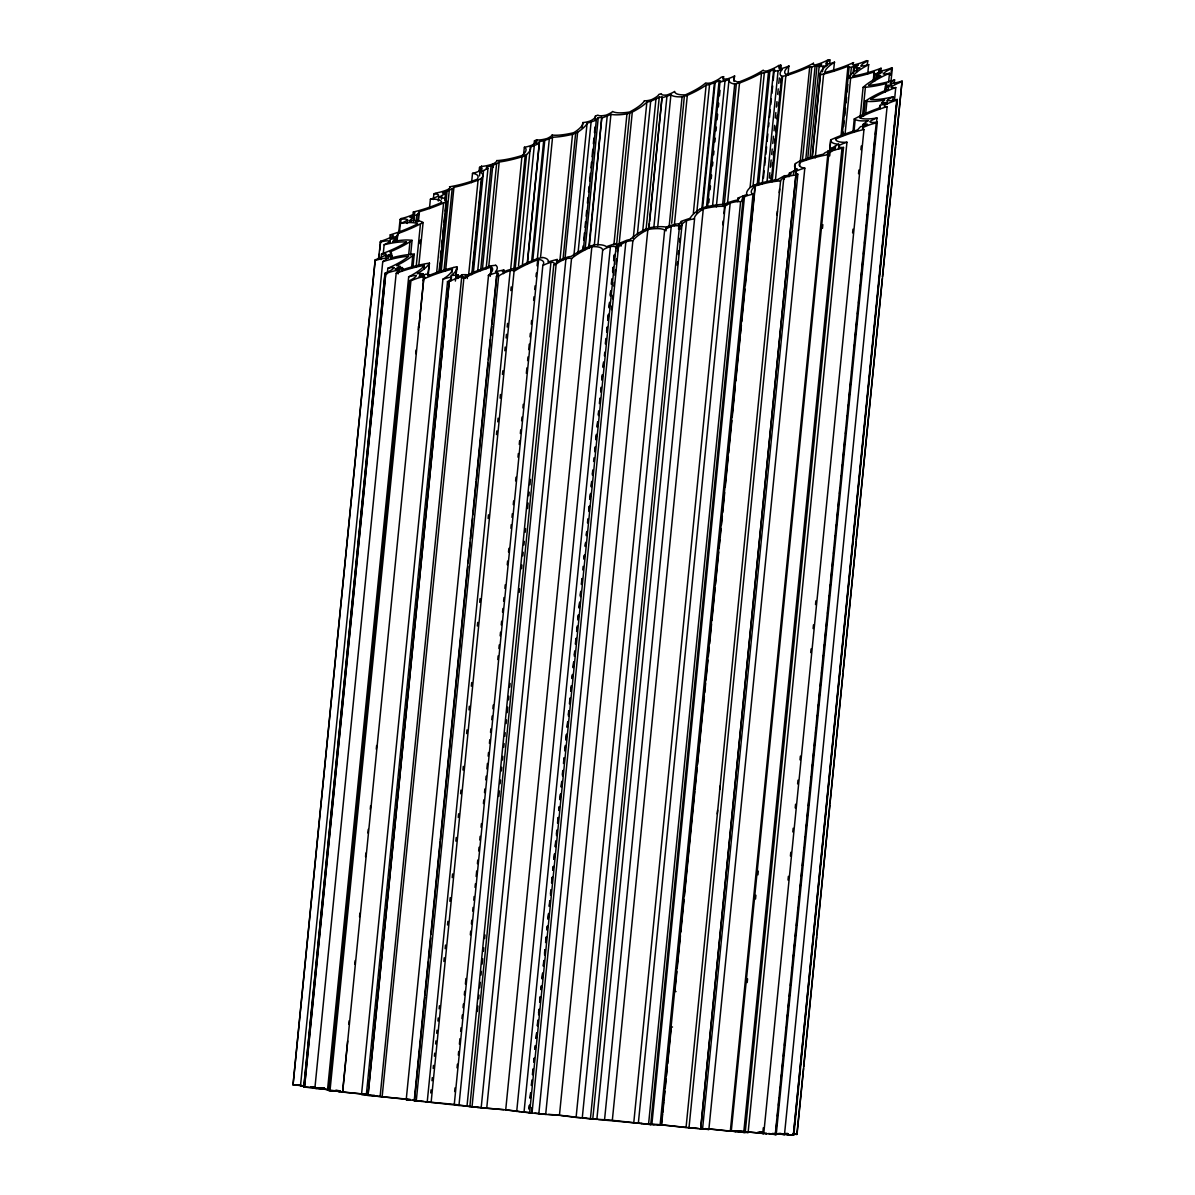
<?xml version="1.0" encoding="UTF-8"?>
<svg xmlns="http://www.w3.org/2000/svg" width="1195" height="1195" viewBox="0 0 1195 1195"><rect width="100%" height="100%" fill="white"/><g stroke="black" fill="none" stroke-linecap="round" stroke-linejoin="round"><path stroke-width="1.5" d="M300.781 1085.598L293.044 1084.776L375.23 259.808A16.939 4.317 -17.9 0 0 386.299 254.326A8.634 2.196 -17.9 0 0 381.578 253.967L381.011 259.539M293.044 1084.776L375.17 259.912M378.501 258.389L380.637 241.241A16.61 4.227 -17.9 0 0 393.05 236.057L393.155 235.968A8.694 2.211 -17.9 0 0 390.272 234.832L389.884 238.507M378.815 259.405L379.427 253.937M379.726 250.323L380.637 241.241M383.251 253.773L384.148 244.721A11.397 2.898 -17.9 0 0 390.048 241.106A12.876 3.286 -17.9 0 0 380.189 242.062L380.189 241.958M303.918 1086.121L300.498 1085.777L382.758 261.6A10.845 2.763 -17.9 0 0 387.001 258.21M314.987 1087.704L303.784 1086.972L384.999 273.237A16.401 4.182 -17.9 0 0 394.201 267.725L394.066 267.695M303.844 1086.972L385.074 273.222L385.701 273.655A14.504 3.69 -17.9 0 1 398.518 270.219L398.099 273.924M398.562 270.234A10.143 2.584 -17.9 0 1 396.172 273.222L314.868 1088.331L316.989 1088.406L304.561 1087.091L385.701 273.655M304.456 1087.077L385.761 273.625M388.36 258.389L388.733 254.744L391.557 253.818L390.914 252.653A12.712 3.241 -17.9 0 0 389.854 251.981A53.805 13.713 -17.9 0 0 409.975 241.734L412.081 240.374L410.617 254.983M390.048 242.54L390.406 238.895A22.899 5.826 -17.9 0 0 394.365 236.983L397.128 236.251L397.726 234.683A13.518 3.436 -17.9 0 0 397.636 233.652A53.446 13.608 -17.9 0 0 420.416 223.898L423.09 222.524L418.773 265.768M387.285 273.745L387.837 268.263A47.352 12.069 -17.9 0 0 408.69 256.253A38.449 9.799 -17.9 0 0 382.773 261.66M390.362 258.12L390.914 252.653M391.019 259.27L391.557 253.818M391.437 258.942L391.796 255.312L388.972 256.283A16.999 4.332 -17.9 0 0 385.432 256.671A22.481 5.721 -17.9 0 0 388.733 254.744M395.56 241.838L395.933 238.193L393.14 238.985A16.312 4.153 -17.9 0 0 390.406 238.895M396.576 241.748L397.128 236.251M396.889 241.002L397.621 233.652M397.173 240.18L397.726 234.683M398.771 232.129L400.086 219.492A12.533 3.197 -17.9 0 1 407.57 219.88L407.181 223.51M399.414 232.816L400.34 223.525A11.666 2.973 -17.9 0 0 407.54 219.895M400.743 222.165L401.161 218.551M397.248 271.295L397.621 267.635L400.355 266.545L399.996 270.204M398.951 272.296L399.309 268.636L402.013 267.516L403.014 268.531A13.399 3.406 -17.9 0 1 403.223 269.532A45.903 11.696 -17.9 0 1 426.705 263.557L429.438 263.139L428.154 276.075M401.639 271.175L402.013 267.516M411.214 221.314L411.573 217.699L414.172 217.146L413.814 220.776M408.675 254.714L409.975 241.734M412.992 215.638L413.351 211.993A9.097 2.315 -17.9 0 1 414.247 213.905L414.202 213.995A15.819 4.033 -17.9 0 1 401.147 218.565L400.026 219.507M413.664 220.821L414.202 213.995M329.073 1090.288L327.505 1090.124L408.675 276.882A9.455 2.405 -17.9 0 1 416.129 275.462M368.209 1094.62L342.621 1092.111L423.971 276.523A15.819 4.033 -17.9 0 0 410.931 280.84L329.999 1090.706L328.759 1090.542L409.661 280.705M411.543 268.009L412.798 255.431L414.232 254.176L412.977 266.769M415.994 222.15L416.726 214.891L418.549 212.994A14.654 3.734 -17.9 0 0 419.415 211.679A51.415 13.1 -17.9 0 0 443.569 202.971L446.616 201.656L446.452 200.85A39.241 9.993 -17.9 0 0 438.699 197.265L438.281 200.999M417.638 222.091L418.549 212.994M418.504 220.791L419.415 211.679M416.129 267.068L420.446 223.898M419.983 243.631L420.341 240.031M419.669 277.21L420.028 273.55L423.015 273.7L422.642 277.359M429.453 208.513L430.379 199.281A11.577 2.943 -17.9 0 0 438.49 195.831A12.562 3.197 -17.9 0 0 433.89 194.098L433.262 199.535M423.866 269.129L424.225 265.439M348.791 1024.369L349.164 1020.724M354.796 964.216L355.169 960.571M359.531 916.834L359.889 913.189M365.536 856.695L365.894 853.036M367.896 832.99L368.254 829.345M370.256 809.299L370.629 805.654M376.261 749.16L376.634 745.516M415.74 353.66L416.099 350.015M418.101 329.954L418.474 326.31M423.015 280.75L423.568 275.283L425.973 274.103L428.168 274.626A12.637 3.227 -17.9 0 1 429.334 275.253M342.621 1092.111L343.503 1092.14L342.592 1091.946L347.67 1040.979M418.877 327.49L423.971 276.523A9.426 2.405 -17.9 0 1 423.732 278.883M427.646 275.298L429.438 263.139M441.463 199.192L441.821 195.592L445.466 193.411L444.734 200.626M436.593 273.087L443.599 202.986M439.148 270.727L439.865 263.498M440.402 258.075L441.134 250.83M441.493 247.216L442.21 239.986M442.747 234.564L443.479 227.334M444.017 221.911L444.555 216.489M445.093 211.052L447.079 191.17L452.158 188.855A15.864 4.033 -17.9 0 0 453.936 187.316A48.188 12.279 -17.9 0 0 478.06 180.176L481.943 177.95A41.332 10.531 -17.9 0 0 479.972 172.155M439.446 271.131L446.452 200.85M439.611 271.892L446.616 201.656M441.089 272.37L449.215 190.961M367.328 1095.053L361.532 1094.471L442.897 279.331A10.187 2.599 -17.9 0 1 451.053 277.18M444.002 270.473L452.158 188.855M445.586 270.892L453.936 187.316M449.26 281.647L368.03 1095.412L366.297 1095.217L447.528 281.736L449.215 281.676L367.985 1095.412L374.468 1095.994M450.859 280.84L451.008 277.21M451.904 272.804L452.278 269.114A44.588 11.352 -17.9 0 0 423.896 278.883M455.37 281.064L455.743 277.404A18.269 4.646 -17.9 0 0 456.087 276.075L458.193 274.895L457.819 278.554M455.892 275.97L456.804 266.724L453.697 267.486M456.161 274.955L456.804 266.724M491.952 324.428L497.12 272.684A10.83 2.763 -17.9 0 0 488.516 275.492L406.21 1099.684L409.736 1099.699L380.115 1096.562L461.733 276.687A16.431 4.182 -17.9 0 0 449.335 281.647M461.942 278.345L462.301 274.671L465.557 274.671A12.398 3.152 -17.9 0 1 467.618 274.91L467.245 278.584M471.592 182.596L472.518 173.365A35.91 9.142 -17.9 0 1 477.253 179.235A41.198 10.486 -17.9 0 1 449.499 186.808M382.131 1096.92L463.854 278.241A8.888 2.256 -17.9 0 0 462.017 276.598M465.199 278.345L465.557 274.671M468.559 275.672L478.075 180.191M479.105 170.99L479.509 167.39L481.465 166.344L480.973 171.751L481.465 166.344M479.524 175.889L479.882 172.185A17.432 4.436 -17.9 0 0 483.557 170.541L487.978 168.361L477.716 271.101M471.771 274.626L481.316 178.996M472.383 273.685L481.943 177.95M473.369 272.579L483.557 170.541M480.629 270.623L491.1 165.776L496.612 163.655A16.864 4.302 -17.9 0 0 499.196 161.997L488.68 267.351M482.436 268.905L492.728 165.851M486.111 268.8L496.612 163.655M490.219 276.374L491.16 267.082A47.352 12.055 -17.9 0 0 463.914 278.241M490.757 272.938L491.474 265.753L495.611 265.29M414.247 1100.729L415.845 1100.774L414.486 1100.505L424.822 997.033M425.002 995.181L428.318 961.915M428.691 958.226L430.723 937.896M431.081 934.206L440.313 841.818M440.492 839.966L467.783 566.49M468.156 562.8L470.188 542.47M470.546 538.781L472.578 518.451M472.951 514.761L476.267 481.495M476.446 479.643L488.083 363.235M488.441 359.546L490.473 339.216M490.846 335.526L491.772 326.28M503.498 273.655L503.857 270.01L499.241 270.906A14.489 3.69 -17.9 0 0 495.462 271.788A42.452 10.815 -17.9 0 0 495.701 265.26M478.224 1107.466L466.991 1106.241L550.94 262.347A11.442 2.913 -17.9 0 0 542.829 265.544L458.955 1105.48L427.227 1101.924L510.205 270.593A16.984 4.332 -17.9 0 0 498.659 276L416.263 1100.953L414.217 1100.729L496.522 276.344L498.599 276.03M510.609 269.936L521.901 156.859L526.532 154.633L515.03 269.876M523.395 156.545L524.321 147.299A10.516 2.674 -17.9 0 0 532.836 144.804M430.738 1092.932L431.051 1089.87M431.963 1080.698L432.276 1077.636M433.188 1068.449L433.486 1065.402M434.412 1056.216L434.711 1053.153M435.637 1043.982L435.936 1040.92M436.698 1033.272L437.011 1030.209M437.923 1021.023L438.221 1017.961M439.148 1008.789L439.446 1005.727M443.868 961.467L444.226 957.807M445.137 948.696L445.511 945.051M447.513 925.005L447.871 921.345M449.873 901.299L450.231 897.654M452.233 877.593L452.606 873.948M455.878 841.131L456.236 837.486M458.238 817.44L458.611 813.795M460.613 793.734L460.971 790.089M462.973 770.043L463.331 766.383M466.618 733.581L466.976 729.921M468.978 709.875L469.336 706.23M471.338 686.169L471.711 682.524M477.343 626.016L477.716 622.371M479.718 602.31L480.076 598.665M488.083 518.451L488.456 514.806M496.463 434.592L496.821 430.947M497.732 421.82L498.091 418.175M500.093 398.129L500.466 394.484M502.468 374.423L502.826 370.779M504.828 350.733L505.186 347.073M506.097 337.961L506.471 334.316M507.188 327.027L507.561 323.382M510.833 290.564L511.191 286.92M513.85 269.129L525.158 155.873M431.111 1102.447L514.059 271.37A48.054 12.234 -17.9 0 1 538.616 259.449L454.264 1104.479M518.525 265.439L530.356 146.985A16.864 4.302 -17.9 0 0 534.299 145.506L539.244 143.445L527.368 262.437M534.06 144.475L534.389 140.846L536.689 139.83A12.966 3.301 -17.9 0 0 547.146 138.471A11.158 2.838 -17.9 0 0 552.254 134.975M522.454 264.185L534.299 145.506M536.331 143.46L536.689 139.83L536.361 143.46M527.279 264.349L539.542 141.518A18.328 4.675 -17.9 0 0 543.695 140.681L549.312 138.874A17.432 4.436 -17.9 0 0 552.568 137.186A41.332 10.531 -17.9 0 0 572.524 134.303L577.633 132.242L565.026 258.598M531.775 260.047L543.695 140.681M532.806 260.39L544.711 141.04M537.362 258.553L549.312 138.874M454.668 1091.558L455.026 1087.913M457.028 1067.852L457.401 1064.207M458.312 1055.095L458.671 1051.451M459.403 1044.161L459.941 1038.694M460.672 1031.39L461.031 1027.745M461.942 1018.633L462.316 1014.988M463.033 1007.699L463.406 1004.054M464.317 994.942L464.676 991.297M465.408 984.008L465.945 978.526M470.322 934.789L470.681 931.144M471.413 923.84L471.771 920.195M472.682 911.083L473.041 907.438M473.773 900.149L474.131 896.504M475.042 887.392L475.416 883.747M476.133 876.458L476.685 870.991M477.417 863.686L477.776 860.041M478.687 850.93L479.046 847.285M479.778 839.995L480.136 836.351M481.047 827.239L481.421 823.594M483.422 803.533L483.781 799.888M484.513 792.599L484.871 788.954M485.782 779.842L486.141 776.197M486.873 768.908L487.426 763.441M488.143 756.136L488.516 752.491M489.427 743.38L489.786 739.735M490.518 732.445L490.876 728.801M491.787 719.689L492.146 716.044M492.878 708.755L493.236 705.095M497.792 659.535L498.151 655.891M498.883 648.586L499.241 644.941M500.152 635.83L500.526 632.185M501.243 624.895L501.616 621.251M502.527 612.139L502.886 608.494M503.618 601.204L503.976 597.545M504.887 588.433L505.246 584.788M507.248 564.742L507.621 561.097M508.517 551.985L508.891 548.341M510.892 528.28L511.251 524.635M511.983 517.345L512.341 513.701M513.253 504.589L513.626 500.944M515.628 480.883L515.986 477.238M517.988 457.192L518.346 453.547M519.257 444.435L519.616 440.791M520.348 433.486L520.721 429.841M521.617 420.73L521.991 417.085M522.902 407.973L523.261 404.328M526.353 373.333L526.905 367.866M527.622 360.576L527.996 356.932M528.728 349.642L529.265 344.175M529.997 336.885L530.356 333.241M531.267 324.114L531.626 320.469M533.627 300.423L534.001 296.778M534.718 289.489L535.091 285.844M536.002 276.732L536.361 273.072M537.093 265.783L537.825 258.493L542.635 257.522M540.588 257.104L552.568 137.186M477.373 1011.493L477.925 1006.026M478.642 998.736L479.016 995.091M479.733 987.802L480.285 982.335M481.017 975.045L481.376 971.401M482.108 964.111L482.646 958.644M483.377 951.354L483.736 947.71M484.647 938.598L485.006 934.953M498.838 796.467L499.376 791M500.107 783.711L500.466 780.066M501.377 770.954L501.751 767.309M502.468 760.02L502.841 756.375M503.752 747.263L504.111 743.619M504.843 736.329L505.201 732.684M506.112 723.572L506.471 719.928M507.203 712.638L507.741 707.171M508.472 699.882L508.846 696.237M509.742 687.125L510.116 683.48M519.213 592.361L519.571 588.717M521.573 568.686L521.931 565.041M522.842 555.929L523.201 552.284M523.933 544.995L524.306 541.35M525.202 532.238L525.576 528.593M527.578 508.547L528.115 503.08M528.847 495.791L529.206 492.146M529.938 484.856L530.49 479.389M469.844 1106.63L553.778 264.827L556.123 264.289A16.596 4.227 -17.9 0 1 565.549 258.927L565.922 258.747A8.709 2.226 -17.9 0 1 571.568 258.628A47.203 12.025 -17.9 0 1 591.913 246.663A34.939 8.903 -17.9 0 1 602.653 250.099A11.681 2.973 -17.9 0 1 610.137 246.618L610.421 246.528A12.533 3.197 -17.9 0 1 615.978 247.843L618.457 247.096A15.789 4.018 -17.9 0 1 625.582 241.973L625.866 241.778A9.127 2.33 -17.9 0 1 632.947 240.778M556.019 264.05L557.363 259.375L552.314 260.719A15.714 4.003 -17.9 0 0 548.311 261.929M472.01 1106.988L556.153 264.259M559.932 260.346L572.51 134.333M562.994 259.763L575.602 133.601M520.094 1111.694A43.05 0.822 5.7 0 0 508.861 1110.17L481.182 1107.735L565.922 258.747M582.204 128.149L582.772 122.592A9.784 2.495 -17.9 0 0 590.763 120.8L591.077 120.65M486.709 1108.407L571.524 258.643M573.824 256.327L587.103 123.175A15.864 4.033 -17.9 0 0 591.107 121.935L596.305 120.127L595.767 119.56A21.42 5.452 -17.9 0 0 598.247 117.722A17.044 4.347 -17.9 0 0 601.802 117.319L589.18 248.052M577.992 253.445L591.107 121.935M595.035 119.679L595.379 116.049L597.844 115.123A12.562 3.197 -17.9 0 0 606.089 115.123L606.358 115.019A11.577 2.943 -17.9 0 0 612.691 111.479A34.909 8.888 -17.9 0 0 629.481 112.046A44.305 11.278 -17.9 0 0 644.553 100.679M582.787 249.591L583.16 245.871M583.713 240.3L584.46 232.876M585.012 227.304L585.565 221.732M586.133 216.161L586.685 210.589M587.417 203.15L587.985 197.578M588.537 192.007L589.09 186.435M589.643 180.863L590.39 173.424M590.942 167.853L591.495 162.281M592.063 156.709L592.795 149.285M593.362 143.714L593.915 138.142M594.468 132.57L595.02 126.999M583.324 250.084L596.305 120.127M585.072 249.606L598.247 117.722M588.806 247.499L601.802 117.319M591.869 246.663L505.709 1109.916L522.454 1112.007M594.199 246.379L607.209 115.945A17.387 4.421 -17.9 0 0 610.929 114.332A39.241 9.993 -17.9 0 0 626.972 113.898L632.289 112.106A51.415 13.1 -17.9 0 0 646.913 102.128M597.888 245.02L610.929 114.332M516.703 1111.499L602.683 250.084M610.421 246.528L524.022 1112.157L545.682 1114.427L559.439 1115.338L647.854 229.455A34.909 8.888 -17.9 0 1 664.719 230.008A11.577 2.943 -17.9 0 1 670.992 226.497L671.246 226.378A12.562 3.197 -17.9 0 1 679.537 226.348L681.957 225.467A14.758 3.764 -17.9 0 1 686.378 220.866M613.886 244.915L626.957 113.913M528.982 1108.96L529.355 1105.345M530.072 1098.115L530.61 1092.693M531.342 1085.448L531.88 1080.026M532.417 1074.604L532.955 1069.181M533.687 1061.937L534.045 1058.322M534.942 1049.285L535.3 1045.655M536.032 1038.425L536.57 1033.003M537.287 1025.773L537.84 1020.336M538.557 1013.106L538.915 1009.491M539.647 1002.261L540.185 996.824M540.902 989.594L541.26 985.98M541.992 978.75L542.53 973.313M543.247 966.083L543.785 960.66M544.517 953.416L544.875 949.801M545.592 942.571L546.145 937.149M546.862 929.904L547.22 926.289M547.937 919.06L548.49 913.637M549.207 906.393L549.745 900.97M550.477 893.74L550.835 890.126M551.552 882.881L552.09 877.459M552.822 870.229L553.18 866.614M553.897 859.369L554.45 853.947M555.167 846.717L555.705 841.28M556.422 834.05L556.795 830.435M557.512 823.206L558.05 817.768M558.782 810.539L559.14 806.924M559.857 799.694L560.395 794.257M561.127 787.027L561.665 781.605M562.382 774.375L562.74 770.745M563.472 763.515L564.01 758.093M564.727 750.848L565.28 745.426M565.818 740.004L566.355 734.581M567.072 727.337L567.625 721.914M568.342 714.685L568.701 711.07M569.432 703.825L569.97 698.403M570.687 691.173L571.225 685.751M571.957 678.506L572.315 674.891M573.032 667.661L573.585 662.239M574.302 654.994L574.661 651.38M575.378 644.15L575.93 638.727M576.647 631.483L577.185 626.06M577.917 618.831L578.275 615.201M578.992 607.971L579.53 602.549M580.262 595.319L580.621 591.689M581.338 584.46L581.875 579.037M582.787 569.985L583.145 566.37M583.862 559.14L584.236 555.526M585.132 546.473L585.49 542.859M586.222 535.629L586.581 532.014M587.477 522.962L587.835 519.347M588.747 510.31L589.105 506.695M589.822 499.45L590.375 494.028M591.092 486.798L591.63 481.376M592.347 474.131L592.72 470.516M593.616 461.479L593.975 457.864M594.707 450.62L595.065 447.005M595.782 439.775L596.32 434.353M597.052 427.108L597.59 421.686M598.307 414.456L598.665 410.826M599.397 403.596L599.935 398.174M600.652 390.944L601.025 387.314M601.742 380.085L602.28 374.662M602.997 367.433L603.55 361.995M605.357 343.921L605.895 338.484M606.612 331.254L606.97 327.639M607.702 320.394L608.24 314.972M608.957 307.742L609.51 302.32M610.227 295.075L610.585 291.46M611.302 284.231L611.855 278.808M612.572 271.564L612.93 267.949M613.662 260.719L614.2 255.297M529.221 1108.93L529.579 1105.315M530.311 1098.071L530.849 1092.633M531.581 1085.404L531.939 1081.774M532.656 1074.529L533.194 1069.107M533.926 1061.862L534.284 1058.247M535.181 1049.195L535.554 1045.565M536.271 1038.335L536.809 1032.898M537.541 1025.654L538.079 1020.231M538.616 1014.794L539.169 1009.357M539.886 1002.127L540.424 996.69M541.156 989.445L541.514 985.83M542.231 978.585L542.784 973.163M543.501 965.918L544.039 960.481M544.576 955.059L545.129 949.622M545.846 942.377L546.384 936.955M547.116 929.71L547.474 926.08M548.191 918.85L548.744 913.413M549.461 906.168L549.999 900.746M550.551 895.309L551.089 889.887M551.806 882.642L552.359 877.205M553.076 869.96L553.434 866.345M554.166 859.1L554.704 853.678M555.421 846.433L555.974 840.996M556.511 835.574L557.049 830.137M557.781 822.892L558.319 817.47M559.036 810.225L559.394 806.61M560.126 799.365L560.664 793.928M561.381 786.683L561.934 781.261M562.472 775.824L563.009 770.402M563.741 763.157L564.279 757.72M564.996 750.49L565.369 746.86M566.086 739.615L566.624 734.193M567.356 726.948L567.894 721.511M568.432 716.089L568.984 710.652M569.701 703.422L570.239 697.985M570.971 690.74L571.329 687.125M572.226 678.073L572.584 674.443M573.316 667.213L573.854 661.776M574.392 656.354L574.944 650.916M575.661 643.672L576.199 638.249M576.931 631.005L577.29 627.375M578.007 620.145L578.559 614.708M579.276 607.463L579.814 602.041M580.367 596.604L580.904 591.181M581.621 583.937L582.174 578.499M584.161 558.588L584.519 554.973M585.416 545.921L585.789 542.291M586.506 535.046L586.864 531.431M587.776 522.379L588.134 518.764M588.851 511.52L589.389 506.082M590.121 498.853L590.659 493.415M591.391 486.171L591.749 482.556M592.466 475.311L593.004 469.874M594.811 451.785L595.185 448.155M596.081 439.103L596.439 435.488M597.351 426.436L597.709 422.806M598.426 415.576L598.8 411.946M599.696 402.894L600.054 399.279M600.786 392.035L601.145 388.42M602.041 379.368L602.399 375.738M603.311 366.686L603.669 363.071M604.401 355.826L604.76 352.211M605.656 343.159L606.014 339.529M606.746 332.3L607.284 326.862M608.001 319.618L608.554 314.195M609.271 306.951L609.629 303.336M610.361 296.091L610.899 290.654M611.616 283.409L611.989 279.794M612.706 272.55L613.244 267.127M613.976 259.883L614.514 254.445M529.609 1112.918L615.978 247.843M616.426 246.394L629.705 113.48M532.447 1113.008L531.372 1112.918L531.909 1107.496M611.541 309.624L611.9 306.01M612.632 298.78L612.99 295.15M613.886 286.113L614.26 282.498M614.977 275.253L615.515 269.831M616.067 264.394L616.605 258.971M617.322 251.727L618.054 244.497A22.511 5.736 -17.9 0 1 621.37 242.57L626.643 240.314A14.654 3.734 -17.9 0 1 630.467 239.373M532.014 1113.172L618.457 247.081M619.01 245.229L632.289 112.106M621.012 246.2L621.37 242.57M538.84 1113.65L625.866 241.778M545.682 1114.427L632.872 240.807A44.305 11.278 -17.9 0 1 647.989 229.47M633.245 238.567L646.868 102.128A14.654 3.734 -17.9 0 0 650.692 101.202L655.965 98.946A22.511 5.736 -17.9 0 0 659.281 97.019A16.327 4.153 -17.9 0 0 662.06 97.079L649.647 221.404M637.413 234.115L650.692 101.202M642.716 231.083L655.965 98.946M645.957 230.59L659.281 97.019M648.601 229.574L662.06 97.079M648.9 228.828L649.453 223.256M653.784 227.976L666.944 96.212A16.76 4.272 -17.9 0 0 670.918 94.749A38.718 9.859 -17.9 0 0 682.076 96.81L687.319 95.376A53.446 13.608 -17.9 0 0 706.155 85.069A13.518 3.436 -17.9 0 0 709.561 84.501L715.148 82.5A22.899 5.826 -17.9 0 0 719.136 80.588A16.312 4.153 -17.9 0 0 720.943 81.111L719.973 82.141L707.485 207.243M657.743 226.766L670.918 94.749M580.785 1117.788L576.095 1117.415L664.659 230.023M666.033 230.889L666.407 227.184A17.387 4.421 -17.9 0 1 670.126 225.556L675.534 224.197A17.044 4.347 -17.9 0 1 679.089 223.779A21.42 5.452 -17.9 0 1 681.568 221.941L681.03 221.389L686.214 219.581A15.864 4.033 -17.9 0 1 690.232 218.326M669.095 226.945L682.091 96.81M681.942 225.452L592.75 1119.162L582.264 1117.937L671.246 226.378M671.695 223.271L684.317 96.705M674.309 225.75L687.319 95.376M678.551 229.201L679.089 223.779M590.405 1118.923L679.477 226.363M677.236 265.35L677.595 261.735M678.312 254.49L678.685 250.875M679.582 241.838L679.94 238.223M680.851 229.186L681.568 221.941M637.891 1123.18L604.521 1120.118L694.564 218.909A9.784 2.495 -17.9 0 0 686.572 220.716L596.858 1119.342L592.66 1119.088M693.339 213.308L706.14 85.069M696.76 212.859L709.561 84.501M701.868 208.363L714.341 83.486M702.496 209.334L715.148 82.5M612.318 1120.432L703.302 208.841M706.454 207.691L719.136 80.588M708.814 202.657L709.188 198.967M710.099 189.766L710.472 186.076M711.204 178.712L711.578 175.038M712.489 165.821L712.862 162.147M713.594 154.767L713.968 151.093M714.879 141.876L715.252 138.202M715.984 130.838L716.358 127.148M717.09 119.784L717.642 114.257M718.374 106.893L718.748 103.203M719.48 95.839L720.032 90.312M723.184 80.379L723.572 76.659L721.197 77.227A16.596 4.227 -17.9 0 1 711.787 82.589L711.413 82.769A8.709 2.226 -17.9 0 1 705.767 82.888A47.203 12.025 -17.9 0 1 685.422 94.838A34.939 8.903 -17.9 0 1 674.682 91.418A11.681 2.973 -17.9 0 1 667.198 94.898L666.915 94.988A12.533 3.197 -17.9 0 1 661.358 93.673L658.878 94.42A15.834 4.033 -17.9 0 1 651.38 99.723A9.127 2.33 -17.9 0 1 644.389 100.738M712.519 206.123L725.021 80.797A15.714 4.003 -17.9 0 0 729.025 79.587L716.313 206.944M733.984 81.529L734.537 75.972A11.442 2.913 -17.9 0 1 726.396 79.184L726.112 79.243M722.572 205.421L734.701 83.994L739.511 83.023A53.805 13.713 -17.9 0 0 761.484 73A12.712 3.241 -17.9 0 0 764.322 72.82L769.894 71.177A22.481 5.721 -17.9 0 0 774.3 69.4A16.999 4.332 -17.9 0 0 775.062 70.356L773.479 71.491L762.261 183.806M724.17 205.66L736.299 84.218M722.736 224.69L723.109 220.985M723.856 213.591L724.767 204.33A17.432 4.436 -17.9 0 1 728.024 202.627L733.64 200.835A18.328 4.675 -17.9 0 1 737.793 199.983A19.912 5.064 -17.9 0 1 739.272 198.355L738.077 198.056L737.718 201.671M633.753 1122.882L725.126 206.526A35.91 9.142 -17.9 0 0 703.272 208.901M727.382 204.629L739.511 83.023M641.431 1123.539L650.722 1124.585L742.917 200.655L740.646 201.671A12.966 3.301 -17.9 0 0 730.19 203.045L638.339 1123.225L644.613 1123.793M648.541 1124.375L740.616 201.671M742.663 199.64L743.036 196.01A16.864 4.302 -17.9 0 1 746.98 194.516M650.692 1124.57L649.707 1124.361L651.858 1124.45L744.47 196.697M750.146 186.793L761.499 73M752.955 186.674L764.322 72.82M654.457 1124.689L660.073 1125.287L753.014 194.217A10.516 2.674 -17.9 0 0 744.5 196.712M755.001 186.017L661.298 1124.883L658.176 1124.824L660.073 1125.287M662.657 1114.113L661.597 1124.824A43.05 0.822 5.7 0 1 683.555 1127.169L685.273 1127.288M662.807 1112.59L663.882 1101.88M664.032 1100.341L664.958 1091.169M665.256 1088.107L666.168 1078.921M666.481 1075.859L667.393 1066.687M667.706 1063.625L671.366 1026.908L670.589 1026.819M676.041 991.581A43.05 0.822 5.7 0 0 674.906 991.462L676.878 971.654M677.236 968.055L680.478 935.625M680.836 932.025L684.078 899.611M684.436 896.011L694.863 791.553M695.042 789.761L697.193 768.146M697.551 764.546L704.378 696.117M704.736 692.517L705.647 683.51M706.006 679.91L707.978 660.088M708.336 656.488L709.232 647.481M709.591 643.881L711.578 624.074M711.936 620.474L715.163 588.059M715.521 584.46L718.763 552.045M719.121 548.445L720.017 539.438M720.197 537.63L721.093 528.623M721.466 525.023L722.363 516.016M722.721 512.416L724.693 492.609M725.231 487.202L728.293 456.595M728.651 452.995L731.893 420.58M732.251 416.965L735.298 386.358M735.836 380.951L740.332 335.929M740.512 334.137L741.408 325.13M741.766 321.53L745.008 289.115M745.366 285.5L748.608 253.086M748.966 249.486L755.434 184.657A44.544 11.352 -17.9 0 1 778.199 179.474M757.257 184.448L768.46 72.297M758.511 185.315L769.894 71.177M763.441 178.264L764.173 170.885M764.725 165.343L765.472 157.964M765.831 154.274L766.578 146.895M767.13 141.368L767.862 133.974M768.594 126.595L768.968 122.906M769.52 117.379L770.252 110M770.805 104.458L771.358 98.916M771.91 93.389L772.657 86.01M773.21 80.468L774.3 69.4M767.011 181.595L778.094 70.61A14.489 3.69 -17.9 0 0 781.874 69.713M769.311 178.174L769.849 172.707M770.402 167.24L771.133 159.951M771.671 154.484L772.224 149.017M772.762 143.549L773.494 136.26M774.031 130.793L774.584 125.326M775.301 118.036L775.854 112.554M776.406 107.102L776.944 101.62M777.676 94.345L778.229 88.863M778.767 83.396L779.319 77.929M780.44 68.817L780.798 65.157L778.871 65.456M780.469 68.787L780.843 65.142A13.489 3.436 -17.9 0 0 780.126 68.862A10.83 2.763 -17.9 0 0 788.82 66.024L787.938 75.18M770.969 179.011L771.328 175.366M772.239 166.254L772.612 162.61M773.329 155.335L773.703 151.69M774.599 142.578L774.972 138.934M775.689 131.644L776.242 126.192M776.974 118.902L777.333 115.258M778.244 106.146L778.602 102.501M779.334 95.227L779.693 91.582M780.604 82.47L780.962 78.825M771.238 181.267L781.724 76.226L785.847 75.763A52.356 13.339 -17.9 0 0 809.687 66.591M772.104 181.774L782.591 76.779M775.361 180.893L785.847 75.763M717.239 813.944L717.612 810.225M719.644 789.835L720.017 786.116M777.034 214.936L777.392 211.231M779.245 192.694L779.618 188.974M694.997 1128.244L686.049 1127.557L780.574 180.938A10.516 2.674 -17.9 0 1 783.875 177.756A13.772 3.51 -17.9 0 1 795.915 175.127M689.007 1127.707L783.815 177.756M784.249 179.265L784.607 175.65L786.235 175.74A19.912 5.064 -17.9 0 1 790.731 174.5A18.328 4.675 -17.9 0 1 791.135 173.155L789.357 173.155L788.999 176.77M793.42 174.589L793.779 170.96A17.432 4.436 -17.9 0 1 797.453 169.331M794.66 170.87L795.392 163.566L799.246 161.325A48.188 12.279 -17.9 0 1 823.43 154.17A15.864 4.033 -17.9 0 1 825.177 152.661L830.256 150.346A21.42 5.452 -17.9 0 1 834.827 148.777A17.044 4.347 -17.9 0 1 834.125 147.821L831.869 148.09L831.511 151.705M795.87 175.172L700.673 1128.976L702.54 1129.126L797.872 174.126L795.87 175.172L700.629 1128.961L694.594 1128.289M795.855 174.828L796.214 171.199A11.158 2.838 -17.9 0 1 804.818 168.136M799.574 165.971L799.933 162.311M800.202 161.878L809.717 66.591A12.398 3.152 -17.9 0 0 811.778 66.83L817.022 65.65A21.361 5.437 -17.9 0 0 821.592 64.097A18.269 4.646 -17.9 0 0 821.249 65.426L819.143 66.621L809.986 158.337M802.442 160.294L811.778 66.83M702.496 1129.126L699.926 1128.707L708.859 1129.499L804.818 168.151A35.91 9.142 -17.9 0 1 800.082 162.266M805.699 160.324L815.035 66.845M807.671 159.264L817.022 65.65M812.062 157.8L820.517 72.775M812.346 156.754L820.442 73.941M822.504 71.76L823.056 66.248A13.399 3.406 -17.9 0 0 826.417 65.725A45.918 11.696 -17.9 0 0 820.338 73.985M815.259 157.904L823.639 74.03L820.532 74.777M827.523 65.411C825.147 60.631 831.78 56.523 829.435 63.469M833.527 71.401L834.439 62.17A10.143 2.584 -17.9 0 1 826.059 64.366A14.474 3.69 -17.9 0 1 829.942 59.78M705.199 1128.603L730.309 1131.217L827.776 154.767A9.784 2.495 -17.9 0 1 829.076 152.079A14.803 3.764 -17.9 0 1 841.952 148.374L743.738 1132.427L735.627 1131.486M827.747 154.26L828.12 150.555M730.339 1131.097L731.28 1131.157L829.001 152.094M829.629 150.779L830.719 139.845L833.737 138.53A51.415 13.1 -17.9 0 1 857.92 129.822A14.654 3.734 -17.9 0 1 858.802 128.507L860.609 126.625L863.134 126.132A22.511 5.736 -17.9 0 1 867.525 124.355A16.327 4.153 -17.9 0 1 865.763 123.817L863.163 124.355L862.79 128.074M829.793 151.586L830.719 139.845M747.189 982.559L747.562 978.839M755.524 898.969L755.897 895.249M757.944 874.815L758.302 871.095M822.459 228.364L822.832 224.645M829.688 155.918L830.256 150.346M835.141 149.539L835.514 145.91A17.387 4.421 -17.9 0 1 838.681 144.222M838.457 149.3L838.815 145.685M841.011 136.215L847.987 66.248A12.637 3.227 -17.9 0 0 849.167 66.89L851.363 67.413L853.768 66.233A19.837 5.049 -17.9 0 0 858.249 65.008A19.837 5.049 -17.9 0 0 856.815 66.636L854.32 67.801L853.962 71.491M842.251 134.841L849.167 66.89M842.759 135.647L843.117 132.003M843.67 126.536L844.223 121.068M844.76 115.586L845.492 108.297M846.03 102.83L846.583 97.363M847.135 91.881L847.852 84.591M850.437 76.614L851.363 67.413M743.738 1132.427L745.202 1132.546L843.536 147.388M845.029 134.423L850.676 77.914A45.903 11.696 -17.9 0 0 874.098 71.954M853.036 73.597L853.768 66.233M744.948 1132.233L748.115 1132.546L846.956 142.235A35.088 8.933 -17.9 0 1 835.514 139.083A44.305 11.278 -17.9 0 1 864 129.478M856.934 71.64L857.308 67.951A12.637 3.227 -17.9 0 0 860.041 67.831A49.488 12.607 -17.9 0 0 848.51 77.316M852.991 131.644L854.246 118.992L856.89 117.618A53.446 13.608 -17.9 0 1 879.699 107.849A13.518 3.436 -17.9 0 1 879.61 106.818L880.207 105.265L882.971 104.533A22.899 5.826 -17.9 0 1 886.929 102.606A16.312 4.153 -17.9 0 1 884.195 102.531L881.402 103.323L882.896 101.515A15.714 4.003 -17.9 0 1 884.569 99.992M853.932 132.167L855.187 119.515L854.246 118.992M860.206 116.303L863.089 87.34L864.538 86.085A52.356 13.339 -17.9 0 1 880.82 75.927A12.398 3.152 -17.9 0 1 878.848 75.644L876.966 74.971L876.607 78.631M867.316 64.545L867.749 60.855L866.435 60.676A15.819 4.033 -17.9 0 1 853.335 65.023A9.426 2.405 -17.9 0 1 853.603 62.633M862.491 116.184L865.389 87.205L863.089 87.34M867.734 73.866L868.645 64.635A9.455 2.405 -17.9 0 1 861.207 66.054L861.266 66.009M863.791 115.855L865.255 101.142L867.361 99.782A53.805 13.713 -17.9 0 1 887.482 89.535A12.712 3.241 -17.9 0 1 886.421 88.848L885.779 87.698L888.602 86.757A22.481 5.721 -17.9 0 1 891.903 84.83A16.999 4.332 -17.9 0 1 888.363 85.218L885.54 86.204L884.987 91.731M748.234 1132.024L762.798 1133.472L763.291 1127.796M788.013 880.043L788.386 876.338M790.418 855.993L790.791 852.304M792.808 831.959L793.181 828.269M795.213 807.925L795.586 804.235M797.618 783.89L797.991 780.201M800.008 759.856L800.381 756.151M810.718 652.619L811.091 648.915M813.108 628.585L813.481 624.88M815.513 604.551L815.886 600.846M852.603 232.905L852.976 229.201M858.518 173.738L858.891 170.048M860.923 149.704L861.281 146.014M766.383 1133.667L762.231 1133.338L763.754 1133.607L863.97 129.523A9.097 2.315 -17.9 0 1 863.089 127.611L863.134 127.521A15.819 4.033 -17.9 0 1 876.189 122.936L877.309 121.995L776.227 1134.623L764.919 1133.443M865.628 114.212L866.913 101.336A39.868 10.157 -17.9 0 0 884.584 99.977M873.186 81.17L874.113 71.984A13.399 3.406 -17.9 0 0 874.322 72.97L873.59 80.319M874.591 81.335L875.323 74L874.322 72.97M877.474 78.392L878.026 72.88A18.269 4.646 -17.9 0 0 882.149 72.044A21.361 5.437 -17.9 0 0 879.714 73.881L876.966 74.971M880.73 71.984L881.103 68.294A10.143 2.584 -17.9 0 0 878.773 71.282M775.256 1134.563L876.234 122.951M776.093 1128.827L776.645 1123.375M777.362 1116.115L777.915 1110.678M778.453 1105.226L779.185 1097.966M779.723 1092.529L780.26 1087.077M780.992 1079.817L781.53 1074.38M782.083 1068.928L782.62 1063.49M783.352 1056.231L783.89 1050.778M784.428 1045.341L784.981 1039.904M785.698 1032.644L786.25 1027.192M786.967 1019.932L787.505 1014.495M788.237 1007.236L788.595 1003.606M789.327 996.346L789.865 990.894M790.403 985.457L790.956 980.005M791.673 972.745L792.225 967.308M792.942 960.048L793.495 954.596M794.033 949.159L794.57 943.706M795.302 936.447L795.84 931.01M796.393 925.572L796.931 920.12M797.662 912.861L798.2 907.423M798.917 900.164L799.291 896.534M800.008 889.274L800.56 883.822M801.277 876.562L801.815 871.125M802.368 865.673L802.906 860.236M803.637 852.976L804.175 847.524M804.907 840.264L805.266 836.634M805.983 829.375L806.535 823.938M807.252 816.678L807.805 811.241M808.343 805.788L808.881 800.351M809.612 793.092L810.15 787.639M810.882 780.38L811.241 776.75M811.973 769.49L812.51 764.053M813.227 756.793L813.601 753.164M814.318 745.904L814.87 740.452M815.587 733.192L816.125 727.755M816.857 720.495L817.395 715.043M817.948 709.606L818.485 704.154M819.217 696.909L819.755 691.457M820.293 686.02L821.025 678.76M821.562 673.308L822.115 667.871M822.832 660.611L823.37 655.159M823.923 649.721L824.46 644.269M825.192 637.01L825.73 631.572M826.283 626.12L827 618.861M827.537 613.423L828.09 607.971M828.807 600.712L829.36 595.274M829.898 589.822L830.435 584.385M831.167 577.125L831.705 571.688M832.258 566.236L832.975 558.976M833.527 553.539L834.065 548.087M834.782 540.827L835.335 535.39M835.873 529.938L836.425 524.5M837.142 517.241L837.68 511.789M838.233 506.351L838.77 500.899M839.502 493.64L840.04 488.202M840.772 480.943L841.31 475.49M841.848 470.053L842.4 464.601M843.117 457.356L843.67 451.904M844.208 446.467L844.745 441.015M845.477 433.755L846.015 428.318M846.747 421.058L847.285 415.606M847.838 410.169L848.375 404.717M849.092 397.457L849.645 392.02M850.183 386.568L850.735 381.13M851.632 372.048L851.99 368.418M852.722 361.159L853.081 357.529M853.813 350.269L854.35 344.832M855.082 337.573L855.62 332.135M856.158 326.683L856.71 321.246M857.427 313.986L857.98 308.534M858.518 303.097L859.056 297.645M859.788 290.385L860.325 284.948M861.057 277.688L861.595 272.236M862.148 266.799L862.685 261.346M863.402 254.087L863.955 248.65M864.493 243.197L865.046 237.76M865.763 230.501L866.3 225.063M867.032 217.804L867.391 214.174M868.123 206.914L868.66 201.462M869.392 194.202L869.93 188.765M870.662 181.506L871.021 177.876M871.738 170.616L872.29 165.164M873.007 157.904L873.366 154.274M874.098 147.015L874.635 141.578M875.367 134.318L875.905 128.866M876.458 123.429L876.996 117.976A34.939 8.903 -17.9 0 1 859.563 117.722A47.203 12.025 -17.9 0 1 887.093 106.654L784.488 1134.593L772.403 1133.413M879.849 108.924L880.207 105.265M885.062 92.015L885.794 84.74A14.489 3.69 -17.9 0 1 886.541 83.456A42.437 10.815 -17.9 0 1 865.314 87.235M885.405 91.373L885.779 87.698M885.809 90.745L886.541 83.456M888.572 82.44L889.498 73.253A8.903 2.27 -17.9 0 1 883.21 73.851A16.401 4.182 -17.9 0 1 892.306 68.309L891.634 67.861A14.504 3.69 -17.9 0 1 878.803 71.282M886.959 104.099L887.317 100.41A11.397 2.898 -17.9 0 1 893.203 96.81L892.814 100.499M888.243 90.447L888.602 86.757M890.828 75.285L891.634 67.861M890.977 81.23L892.336 68.264M894.218 83.56L894.577 79.901A38.449 9.799 -17.9 0 1 868.586 85.308A47.352 12.069 -17.9 0 1 889.543 73.268M894.487 100.261L895.757 87.549A8.634 2.196 -17.9 0 1 890.992 87.205A16.939 4.317 -17.9 0 1 902.105 81.708M781.5 1134.16L793.331 1135.25L897.206 99.454A12.876 3.286 -17.9 0 1 887.258 100.44M793.39 1135.25L896.698 100.261A16.61 4.227 -17.9 0 0 884.285 105.444A8.709 2.226 -17.9 0 0 887.048 106.684M897.206 99.454L793.824 1135.25L788.625 1134.682M803.518 1068.539L796.871 1134.369L792.897 1133.965M803.623 1066.717L816.648 936.88M816.768 935.058L829.793 805.221M829.913 803.384L842.938 673.547M843.058 671.724L856.083 541.888M856.188 540.065L882.358 278.554M882.478 276.732L895.503 146.88M895.623 145.073L902.076 81.051A13.518 3.436 -17.9 0 1 890.469 83.336L890.544 83.291M391.796 255.312L391.542 256.761A14.489 3.69 -17.9 0 1 390.795 258.06A42.437 10.815 -17.9 0 1 412.021 254.266M885.54 86.204L885.794 84.74M848.584 77.302L847.897 78.377L850.676 77.914M395.933 238.193L394.44 240.001A15.714 4.003 -17.9 0 1 392.767 241.51M750.804 186.883L755.434 184.657M414.172 217.146L411.528 219.208A16.76 4.272 -17.9 0 1 409.034 220.866A38.718 9.859 -17.9 0 1 422.164 221.986L423.09 222.524M863.163 124.355L865.792 122.308A16.76 4.272 -17.9 0 1 868.302 120.65A38.718 9.859 -17.9 0 1 855.172 119.515M503.857 270.01L502.273 271.16A16.999 4.332 -17.9 0 1 503.02 272.116A22.481 5.721 -17.9 0 1 507.442 270.339L513.014 268.681A12.712 3.241 -17.9 0 1 515.837 268.516A53.805 13.713 -17.9 0 1 537.81 258.493M699.702 209.259L704.826 207.183A41.332 10.531 -17.9 0 1 724.842 204.285M433.8 194.128L435.368 193.097A14.803 3.764 -17.9 0 0 448.244 189.393M462.301 274.671L460.314 275.866A21.361 5.437 -17.9 0 0 455.743 277.404M831.869 148.09L835.514 145.91M784.607 175.65L780.723 177.846A16.864 4.302 -17.9 0 0 778.139 179.519M789.357 173.155L793.779 170.96M423.015 273.7L420.506 274.88A19.837 5.049 -17.9 0 1 419.072 276.508A19.837 5.049 -17.9 0 1 423.568 275.283M604.565 1120.059L595.498 1119.118M738.077 198.056L743.036 196.01M875.323 74L878.026 72.88M602.16 117.946L607.209 115.945M661.731 97.93L666.944 96.212M369.838 1095.412L366.342 1095.217M719.973 82.141L725.021 80.797M416.726 214.891L414.202 215.369A22.511 5.736 -17.9 0 1 409.81 217.161A16.327 4.153 -17.9 0 1 411.573 217.699M773.479 71.491L778.094 70.61M445.466 193.411L443.211 193.695A17.044 4.347 -17.9 0 0 442.508 192.724A21.42 5.452 -17.9 0 0 447.079 191.17M819.143 66.621L823.056 66.248M458.193 274.895L454.279 275.268A13.399 3.406 -17.9 0 0 450.918 275.791A45.918 11.696 -17.9 0 0 456.998 267.531M695.595 1128.244L694.056 1128.02L698.418 1128.394M411.946 254.311L414.232 254.176M645.569 1123.897L654.158 1124.585A43.05 0.822 5.7 0 1 657.22 1124.435L686.094 1127.572M487.978 168.361L486.216 168.361A18.328 4.675 -17.9 0 0 486.604 167.016A19.912 5.064 -17.9 0 0 491.1 165.776M300.498 1085.777L304.127 1086.031M386.792 258.225L386.926 258.225A13.518 3.436 -17.9 0 0 375.349 260.48L375.245 260.42M854.32 67.801L857.308 67.951M337.856 1091.364L340.052 1091.498L328.804 1090.542M367.507 1094.859L361.532 1094.471M339.918 1091.035L331.388 1090.452M776.167 1134.623L768.609 1133.472M315.614 1088.047L318.333 1088.301L316.675 1088.047M324.831 1088.436L318.841 1088.018M314.793 1088.047L313.493 1087.898L321.38 1088.824M420.087 1101.058L412.768 1100.236A43.05 0.822 5.7 0 0 413.634 1099.983M729.577 1130.873L726.007 1130.649A43.05 0.822 5.7 0 0 707.096 1128.707M416.293 1100.953L421.76 1101.402M787.923 1133.622L786.579 1133.532L788.147 1133.756M380.115 1096.562L375.29 1096.069M379.816 1096.412L385.552 1097.115A43.05 0.822 5.7 0 1 408.287 1099.28L410.438 1099.49M330.074 1090.647L334.839 1090.93L330.627 1090.452M633.634 1122.702L641.82 1123.494M687.543 1127.482L691.203 1127.841M300.274 1085.389L292.894 1084.716M327.505 1090.124L328.849 1090.243M458.955 1105.48L465.945 1106.122M475.102 1107.093L466.722 1106.122M778.796 1133.472A43.05 0.822 5.7 0 0 781.381 1133.756L778.572 1133.637L783.95 1134.249L777.557 1133.652M788.207 1134.428L784.293 1134.13L787.968 1134.608M759.751 1132.263L762.664 1132.516M476.043 1107.168L481.182 1107.735M742.917 1132.053L740.392 1131.829L742.513 1132.218M406.21 1099.684L414.635 1100.431M793.151 1134.07L797.02 1134.428L902.091 81.126M420.52 1101.193L432.605 1102.447A43.05 0.822 5.7 0 1 453.398 1104.314L457.073 1104.688M477.268 1107.287L486.171 1108.198A43.05 0.822 5.7 0 1 503.827 1109.662M762.948 1133.144L757.959 1132.89A43.05 0.822 5.7 0 0 738.824 1131.038M787.938 1133.801L784.622 1133.502M421.297 1101.267L423.657 1101.491M738.077 1131.053L743.051 1131.516M731.28 1131.157L732.804 1131.292M521.408 1111.903L528.862 1112.545M651.858 1124.45L653.919 1124.644M765.995 1133.517L766.787 1133.622L765.547 1133.457M582.577 1117.878L577.543 1117.415A43.05 0.822 5.7 0 0 561.755 1115.503L556.646 1114.995A43.05 0.822 5.7 0 0 548.58 1114.352M583.175 1117.922L585.879 1118.176M300.303 1085.194L298.616 1085.03L304.292 1086.016M314.868 1088.331L328.759 1089.706A43.05 0.822 5.7 0 0 321.44 1088.884M736.045 1131.62L731.43 1131.068M424.852 1101.7L427.227 1101.924M733.596 1131.381L735.224 1131.531M376.5 1096.114L368.732 1095.203M594.572 1119.028L586.297 1118.281M376.933 1096.233L379.338 1096.472M464.556 1105.898L465.766 1106.017M674.129 991.387L674.906 991.462M338.021 1091.379L338.842 1091.468M692.024 1127.931L692.846 1128.02M466.005 1106.047L466.991 1106.241M534.852 1113.157L543.172 1114.024A43.05 0.822 5.7 0 1 545.503 1114.143M598.441 1119.491L599.502 1119.595M338.753 1091.543L342.577 1091.946M340.47 1091.632L347.775 1092.499A43.05 0.822 5.7 0 1 366.835 1094.381M695.52 1128.289L693.01 1128.125M611.242 1120.223L608.793 1120.014A43.05 0.822 5.7 0 0 600.263 1119.595M612.184 1120.312L613.662 1120.477A43.05 0.822 5.7 0 1 633.111 1122.673M787.968 1134.369L780.111 1133.517M310.73 1086.838L315.629 1087.36M335.556 1090.423L340.321 1090.93M302.693 1085.702L304.053 1085.867M735.941 1131.441L733.745 1131.187L740.123 1131.71A43.05 0.822 5.7 0 1 735.119 1131.023M560.873 1115.503L576.095 1117.415M321.634 1088.033L324.323 1088.346M745.157 1132.531L742.976 1132.277M299.93 1085.179L300.722 1085.269M784.488 1134.593L781.664 1134.219M748.115 1132.546L745.74 1132.263M528.623 1112.575L531.372 1112.918M865.255 101.142L866.913 101.336M412.081 240.374L410.408 240.18A39.868 10.157 -17.9 0 0 392.752 241.539M339.888 1091.423L335.72 1090.916A43.05 0.822 5.7 0 0 340.202 1091.244M762.918 1132.77L758.944 1132.233M763.754 1133.607L762.798 1133.472M742.603 1131.874L737.24 1131.082M708.859 1129.499L703.407 1128.663M457.76 1104.777L458.073 1104.822A43.05 0.822 5.7 0 1 464.078 1105.823M777.183 1133.771L777.303 1133.786A43.05 0.822 5.7 0 0 774.405 1133.517M539.244 143.445L538.064 143.161A19.912 5.064 -17.9 0 0 539.542 141.518M400.355 266.545L398.488 265.873A12.398 3.152 -17.9 0 0 396.546 265.589A52.356 13.339 -17.9 0 0 412.843 255.431M861.027 66.024A15.52 3.958 -17.9 0 1 867.779 60.855M312.358 1086.912A43.05 0.822 5.7 0 1 315.136 1087.211M322.964 1088.077A43.05 0.822 5.7 0 1 324.174 1088.212M324.218 1088.555A43.05 0.822 5.7 0 1 318.004 1088.062M336.004 1090.378A43.05 0.822 5.7 0 1 340.142 1090.826M374.289 1095.232A43.05 0.822 5.7 0 1 370.45 1095.232M762.993 1132.92A43.05 0.822 5.7 0 1 757.764 1132.263M760.543 1132.233A43.05 0.822 5.7 0 1 763.157 1132.457M595.483 116.035A14.758 3.764 -17.9 0 1 590.957 120.65M726.052 79.273A12.787 3.256 -17.9 0 1 723.647 76.659M778.677 65.501A16.969 4.317 -17.9 0 1 767.563 70.774L767.13 70.923A8.634 2.196 -17.9 0 1 763.261 70.147A48.054 12.234 -17.9 0 1 738.719 82.067M813.526 63.26A8.888 2.256 -17.9 0 0 815.319 64.918A16.73 4.257 -17.9 0 0 828.06 59.869M890.335 83.306A10.845 2.763 -17.9 0 1 894.622 79.916M876.996 117.991A11.666 2.973 -17.9 0 0 869.796 121.621A12.533 3.197 -17.9 0 0 877.235 122.01M846.956 142.235A11.577 2.943 -17.9 0 0 838.845 145.685A12.562 3.197 -17.9 0 0 843.446 147.418M797.737 174.156A12.966 3.301 -17.9 0 1 796.333 171.184M742.812 200.7A13.772 3.51 -17.9 0 1 744.619 196.697M725.081 206.541A11.158 2.838 -17.9 0 1 730.22 203.001M551.283 262.228A12.787 3.256 -17.9 0 1 553.688 264.842M510.22 270.578A8.634 2.196 -17.9 0 1 514.074 271.37M497.21 272.654A13.489 3.436 -17.9 0 1 496.388 276.359M451.337 277.15A14.474 3.69 -17.9 0 1 447.393 281.736M416.308 275.492A15.52 3.958 -17.9 0 1 409.556 280.661M449.664 186.719A9.784 2.495 -17.9 0 1 448.259 189.422M472.503 173.38A11.158 2.838 -17.9 0 0 481.077 170.302A12.966 3.301 -17.9 0 0 479.583 167.36M481.421 166.389A13.772 3.51 -17.9 0 0 493.475 163.73A10.516 2.674 -17.9 0 0 496.836 160.548M534.523 140.816A13.772 3.51 -17.9 0 1 532.716 144.819M530.446 146.955A44.559 11.352 -17.9 0 1 526.442 154.648M521.901 156.829A44.544 11.352 -17.9 0 1 499.137 162.042M441.821 195.592A17.387 4.421 -17.9 0 1 438.655 197.294M397.621 267.635A21.361 5.437 -17.9 0 1 395.186 269.458A18.269 4.646 -17.9 0 1 399.309 268.636M428.826 264.2A49.488 12.607 -17.9 0 1 417.234 273.67A12.637 3.227 -17.9 0 1 420.028 273.55M429.363 275.268A49.488 12.607 -17.9 0 1 453.712 267.456M467.648 274.925A52.356 13.339 -17.9 0 1 491.474 265.738M542.694 257.493A39.868 10.157 -17.9 0 1 548.266 261.944M556.392 260.405A16.312 4.153 -17.9 0 1 558.199 260.928A22.899 5.826 -17.9 0 1 562.188 259.016L567.774 257.015A13.518 3.436 -17.9 0 1 571.195 256.432A53.446 13.608 -17.9 0 1 590.031 246.14L595.244 244.706A38.718 9.859 -17.9 0 1 606.418 246.767A16.76 4.272 -17.9 0 1 610.391 245.304L615.604 243.586L615.276 244.437A16.327 4.153 -17.9 0 1 618.054 244.497M630.422 239.388A51.415 13.1 -17.9 0 1 645.091 229.41L650.379 227.603A39.241 9.993 -17.9 0 1 666.452 227.169M690.142 218.356A48.188 12.279 -17.9 0 1 699.762 209.259M746.875 194.561A44.559 11.352 -17.9 0 1 750.893 186.868M797.364 169.361A41.332 10.531 -17.9 0 1 795.467 163.551M838.636 144.237A39.241 9.993 -17.9 0 1 830.913 140.651M847.972 66.233A49.488 12.607 -17.9 0 1 823.624 74.06M781.62 76.256A42.452 10.815 -17.9 0 1 781.963 69.698M734.641 84.023A39.868 10.157 -17.9 0 1 729.069 79.572M587.193 123.16A48.188 12.279 -17.9 0 1 577.573 132.257M574.063 132.615A35.91 9.142 -17.9 0 1 552.105 135.035M582.906 122.562A41.198 10.486 -17.9 0 1 573.824 132.675M738.63 82.111A36.089 9.187 -17.9 0 1 734.701 75.942M786.041 74.478A38.449 9.799 -17.9 0 1 789.073 65.994M813.422 63.275A47.352 12.055 -17.9 0 1 786.191 74.448M824.923 72.432A41.511 10.576 -17.9 0 1 834.633 62.17M853.439 62.618A44.588 11.352 -17.9 0 1 825.043 72.432M853.006 76.092A44.588 11.352 -17.9 0 1 868.78 64.635M881.029 68.249A41.511 10.576 -17.9 0 1 853.051 76.121M870.916 99.409A48.054 12.234 -17.9 0 1 895.772 87.549M893.218 96.735A36.089 9.187 -17.9 0 1 870.797 99.454M800.008 162.356A41.198 10.486 -17.9 0 1 827.836 154.708M755.016 186.076A38.18 9.724 -17.9 0 1 780.664 180.878M752.88 194.262A38.18 9.724 -17.9 0 1 755.21 185.987M694.429 218.954A41.198 10.486 -17.9 0 1 703.496 208.826M538.706 259.405A36.089 9.187 -17.9 0 1 542.635 265.574M491.294 267.023A38.449 9.799 -17.9 0 1 488.262 275.507M452.412 269.084A41.511 10.576 -17.9 0 1 442.703 279.346M424.33 265.424A44.588 11.352 -17.9 0 1 408.556 276.867M396.307 273.267A41.511 10.576 -17.9 0 1 424.285 265.395M387.837 268.277A8.903 2.27 -17.9 0 1 394.126 267.665M406.405 242.107A48.054 12.234 -17.9 0 1 381.563 253.967M384.118 244.766A36.089 9.187 -17.9 0 1 406.539 242.062M390.242 234.862A47.203 12.025 -17.9 0 0 417.653 223.809A34.939 8.903 -17.9 0 0 400.325 223.54M413.336 212.023A44.305 11.278 -17.9 0 0 441.732 202.403A35.088 8.933 -17.9 0 0 430.439 199.236M522.32 155.425A38.18 9.724 -17.9 0 1 496.657 160.638M524.456 147.239A38.18 9.724 -17.9 0 1 522.125 155.529M671.366 1026.908A43.05 0.822 5.7 0 1 672.501 1027.013M493.52 163.76L493.147 167.39L493.52 163.76"/></g></svg>
